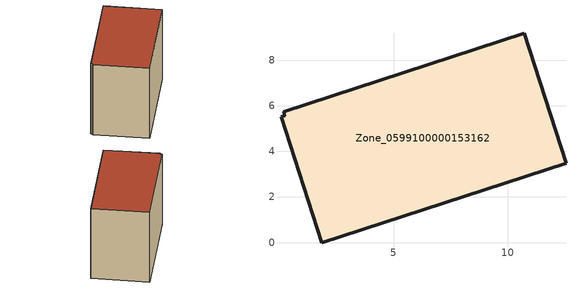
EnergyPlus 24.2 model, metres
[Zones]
Zone_0599100000153162
 floor ground (C_G): 12.55,3.47 1.84,0 0.06,5.51 0.23,5.57 0.17,5.75 10.71,9.17 z3.74
 wall outside (C_F): 12.55,3.47 10.71,9.17 0.17,5.75 0.23,5.57 0.06,5.51 1.84,0 12.55,3.47 z3.74:12.03
 roof outside (C_R): 1.84,0 12.55,3.47 10.71,9.17 0.17,5.75 0.23,5.57 0.06,5.51 z12.03
[BUILDING]
Pand.0599100000153162: North Axis=0; Terrain=City; Loads Convergence Tolerance Value=0.04; Temperature Convergence Tolerance Value=0.4; Solar Distribution=FullExterior; Maximum Number of Warmup Days=25; Minimum Number of Warmup Days=1
[Site:Location]
Rotterdam.The.Hague.AP_ZH_NLD Design_Conditions: Latitude=51.96; Longitude=4.45; Time Zone=1; Elevation=-4.5
[SITE:GROUNDTEMPERATURE:BUILDINGSURFACE]
18, 18, 18, 18, 18, 18, 18, 18, 18, 18, 18, 18
[MATERIAL] Thermal Absorptance=0.9; Solar Absorptance=0.7; Visible Absorptance=0.7
Name | Roughness | Thickness | Conductivity | Density | Specific Heat
G.TI.1965-1974 | MediumSmooth | 0.15 | 0.882353 | 540 | 1210
F.TI.1965-1974 | Rough | 0.3 | 0.697674 | 1920 | 840
R.TI.1965-1974 | MediumRough | 0.2 | 0.232558 | 1500 | 1000
[CONSTRUCTION]
C_G: G.TI.1965-1974
C_F: F.TI.1965-1974
C_R: R.TI.1965-1974
[ZONE]
Zone_0599100000153162: Type=1; Multiplier=1; Ceiling Height=Autocalculate; Volume=Autocalculate; Floor Area=autocalculate; Part of Total Floor Area=Yes
[ZONEINFILTRATION:DESIGNFLOWRATE]
Infil_Zone_0599100000153162: Zone or ZoneList or Space or SpaceList=Zone_0599100000153162; Schedule=AlwaysOn; Design Flow Rate Calculation Method=Flow/Area; Flow Rate per Floor Area=0.003; Constant Term Coefficient=1; Temperature Term Coefficient=0; Velocity Term Coefficient=0; Velocity Squared Term Coefficient=0
[HVACTEMPLATE:ZONE:IDEALLOADSAIRSYSTEM]
Zone_0599100000153162: Maximum Heating Supply Air Temperature=50; Minimum Cooling Supply Air Temperature=13; Maximum Heating Supply Air Humidity Ratio=0.0156; Minimum Cooling Supply Air Humidity Ratio=0.0077; Heating Limit=NoLimit; Cooling Limit=NoLimit; Dehumidification Control Type=ConstantSensibleHeatRatio; Cooling Sensible Heat Ratio=0.7; Dehumidification Setpoint=60; Humidification Control Type=None; Humidification Setpoint=30; Outdoor Air Method=None; Outdoor Air Flow Rate per Person=0.00944; Outdoor Air Flow Rate per Zone Floor Area=0; Outdoor Air Flow Rate per Zone=0; Demand Controlled Ventilation Type=None; Outdoor Air Economizer Type=NoEconomizer; Heat Recovery Type=None; Sensible Heat Recovery Effectiveness=0.7; Latent Heat Recovery Effectiveness=0.65
[ZONECONTROL:THERMOSTAT]
ThermostatControl_Zone_0599100000153162: Zone or ZoneList=Zone_0599100000153162; Control Type Schedule=DualSetpointControlType; Control 1=Thermostat_Zone_0599100000153162; Temperature Difference Between Cutout And Setpoint=0
[THERMOSTATSETPOINT:DUALSETPOINT]
Thermostat_Zone_0599100000153162: Heating Setpoint Temperature Schedule=HeatingSetpoint_Zone_0599100000153162; Cooling Setpoint Temperature Schedule=CoolingSetpoint_Zone_0599100000153162
[SCHEDULE:COMPACT]
HeatingSetpoint_Zone_0599100000153162: Through: 12/31, For: AllDays, Until: 24:00, 21
CoolingSetpoint_Zone_0599100000153162: Through: 12/31, For: AllDays, Until: 24:00, 24
DualSetpointControlType: Through: 12/31, For: AllDays, Until: 24:00, 4
AlwaysOn: Through: 12/31, For: AllDays, Until: 24:00, 1
